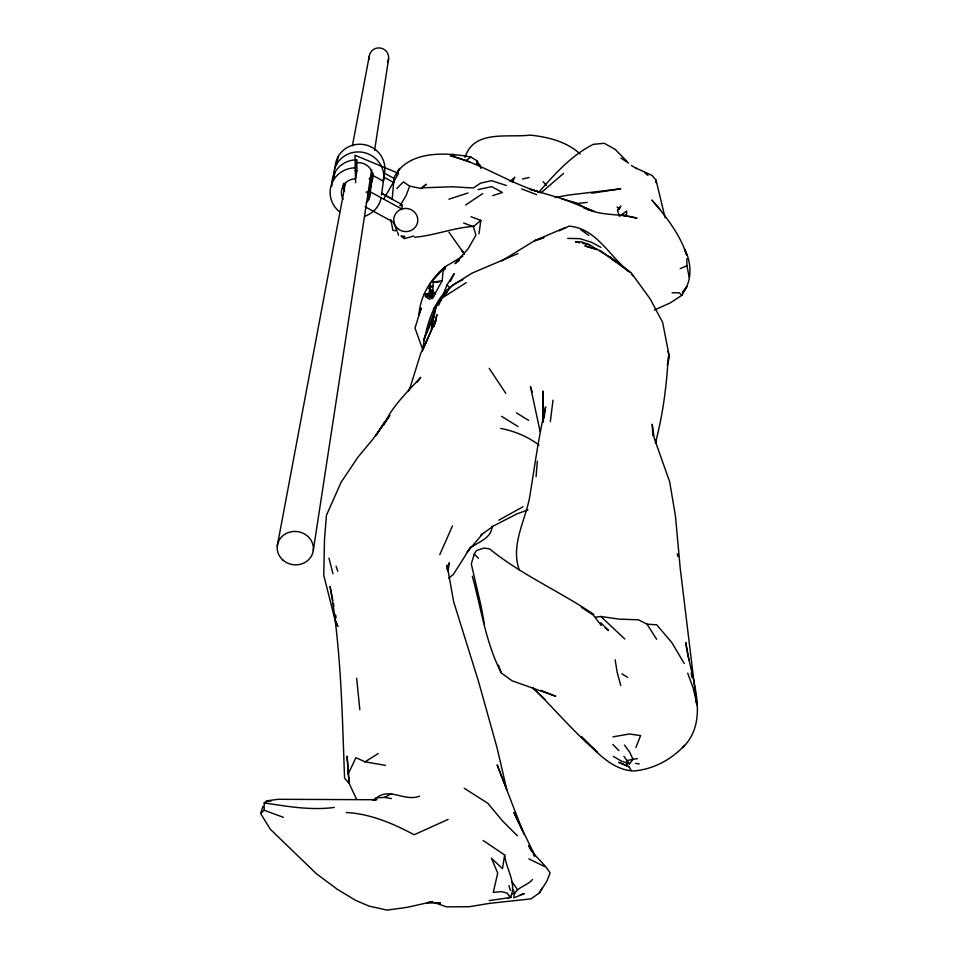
<?xml version="1.0" encoding="UTF-8"?>
<svg xmlns="http://www.w3.org/2000/svg" width="958" height="958" viewBox="0 0 958 958"><rect width="100%" height="100%" fill="white"/><g stroke="black" fill="none" stroke-linecap="round" stroke-linejoin="round"><path stroke-width="1.44" d="M542.935 422.119L543.15 391.092L543.402 421.867M427.256 902.64L432.848 901.574L407.066 907.358L387.056 910.1L369.129 906.112L355.705 900.412L337.36 889.335L316.415 873.744L270.3 829.245L260.648 813.522L264.121 810.24L264.228 802.876L266.851 800.84L278.131 799.295L377.021 799.738M447.003 569.615L447.147 565.256L453.613 601.6L478.533 681.533L497.01 747.635L506.83 789.787L497.142 764.891L523.906 834.119M688.874 659.966L685.784 642.495C689.988 675.677 711.375 719.506 682.635 747.647M413.76 236.027L404.575 238.602L404.647 236.363L400.971 235.884M682.719 292.825C692.502 281.089 691.592 261.977 684.527 249.056L686.754 255.307C680.072 234.423 666.002 216.34 651.799 200.042L660.074 209.383M435.219 293.771L432.393 298.405L433.22 282.191L442.201 280.622L442.955 272.072L445.147 266.743L462.858 256.217M655.775 442.859L655.99 439.926L655.296 442.812M536.085 476.641L537.318 461.265M422.562 350.891C426.118 324.307 435.315 290.25 462.954 279.76M392.217 199.048L394.097 177.446C407.342 150.334 446.105 152.083 470.989 157.112L476.844 160.669L479.79 165.914L476.856 163.483L476.844 160.669M492.101 526.05C492.101 537.27 479.275 541.953 471.372 547.03M550.323 421.64L553.005 400.204M444.799 269.497L445.147 266.743C430.765 279.065 420.107 295.723 418.957 315.026L421.161 308.225M381.392 194.977A25.627 24.74 12.3 0 0 381.715 193.54L384.445 173.206L394.421 178.667M478.988 233.776L480.844 220.388L471.013 216.748M544.072 418.131L545.629 406.922C538.408 437.219 534.456 468.318 529.319 499.046C524.373 522.254 510.614 546.036 519.32 570.046M368.543 199.767L372.267 175.146M313.278 550.527L371.644 169.59M374.59 150.394L388.613 58.845M483.167 840.501L504.638 854.967L502.495 868.643L491.454 858.272L497.729 873.085L493.25 892.425L501.393 891.587L507.129 893.107L509.704 896.676L511.368 897.395L489.215 900.592M435.782 321.421L436.932 314.583L433.938 326.139M447.949 571.255L449.398 562.753L447.673 566.705M331.923 186.08A25.483 24.609 12.4 0 1 356.711 159.794L356.963 170.632L355.538 178.811A14.502 13.999 12.2 0 0 343.096 199.264M356.711 159.794L355.286 167.854A25.782 24.884 12.2 0 0 331.504 184.355A25.782 24.884 12.2 0 0 339.635 211.886M277.281 545.844L345.503 182.655M352.4 145.891L369.249 56.199M343.443 184.367L343.647 183.337M333.252 180.535L334.941 172.344M336.581 164.345L338.198 156.525M509.704 896.676L511.213 895.658C516.266 881.971 505.932 868.487 504.638 854.967M667.307 365.166L669.355 356.879L662.637 322.391L650.254 299.028L631.035 272.599L609.42 256.576L613.371 260.612M655.859 441.351C662.96 413.868 666.684 385.595 668.169 357.286L669.355 356.879L668.025 351.49M433.974 326.63L435.89 319.9L422.981 349.407L435.89 319.9M383.643 425.16C391.894 406.611 407.114 392.157 420.73 377.356L417.233 382.182M593.768 614.461C560.071 591.445 521.559 574.944 489.574 548.886L484.101 548.084L476.485 550.575L474.246 554.047L471.3 563.999L481.203 606.642L484.317 623.814M260.648 813.522L262.935 806.408M421.137 308.284L414.994 328.115L422.646 349.359M444.32 269.282L445.147 266.743L429.879 283.808L429.352 288.346L431.471 293.759L433.818 292.37M429.807 299.495L425.424 296.525L426.011 294.884L430.31 295.088L433.639 292.453L432.573 289.987M440.884 300.812L442.285 296.896M396.792 188.534L403.378 181.864L409.653 186.151L406.036 195.779L399.965 205.707M450.356 281.401L454.152 273.665L446.943 285.041L443.183 294.717L445.805 289.939M635.884 747.563L640.579 735.588L629.37 733.996L612.976 736.858M356.496 799.104L349.179 783.524L348.329 773.801L355.897 757.706L365.094 761.814L385.403 765.358M434.01 316.056L423.532 340.557L435.758 307.59L441.566 298.357L451.936 285.771L471.839 273.234L517.979 253.559M438.656 305.171L441.566 298.357L466.211 282.646M439.77 554.67L452.499 525.894M408.144 391.511L410.443 386.505L420.754 353.394L428.238 337.336M617.503 210.101L619.515 208.784L620.784 206.078L617.503 210.101L619.311 216.268L626.676 211.047L626.52 214.664L624.137 215.981M396.732 174.751L399.749 168.44L397.977 170.62M375.201 800.481L376.47 797.846C389.87 787.117 404.755 801.978 419.532 796.182M512.279 182.439L514.817 177.206L510.027 181.445M465.013 157.363C473.935 129.282 507.872 137.976 530.002 135.09C547.952 136.982 566.561 141.521 580.225 154.022M432.393 298.405L442.201 280.622M427.316 902.915L440.441 903.047L434.573 902.664L446.476 906.843L469.3 906.723L489.55 903.358L530.971 898.891L539.39 892.928L542.18 888.018M383.691 199.144L398.516 173.35L354.999 155.22L355.622 182.727M654.338 310.069L670.277 302.896L681.868 295.303L686.946 286.49L682.395 292.358M384.649 421.736L375.823 435.698L389.846 415.473L373.021 439.004L358.041 457.062L341.204 482.09L326.439 515.26L324.499 539.414L323.768 575.279L334.941 619.598L337.815 626.304M265.282 803.067L266.851 800.84L271.09 801.092M539.39 892.928L546.767 881.312L550.096 873.049C544.36 862.978 533.81 856.38 528.612 845.531L531.929 851.614M441.566 298.357L433.459 309.206L447.506 291.4M613.3 756.353L621.012 760.915L629.502 763.921L632.975 759.287L637.405 758.688M374.614 800.134L376.47 797.846L384.505 797.379L391.451 798.601M483.024 533.426L467.181 552.131L470.246 547.725L453.362 574.489L448.679 578.129M532.504 879.48C527.343 886.15 513.548 887.767 513.787 897.826L524.254 893.706L520.23 894.724M538.396 192.69C554.574 174.308 571.076 155.531 593.313 144.335L604.259 143.293L615.132 149.34L626.795 161.195M541.282 192.618L563.591 173.374M421.137 188.487L426.262 184.355L421.137 188.487L409.653 186.151M684.527 745.348C671.486 759.586 653.512 769.214 634.184 770.939C612.006 770.424 595.768 751.144 581.266 736.57L597.074 751.874C574.129 732.583 555.077 709.543 533.774 688.658M431.411 297.459L425.508 293.878L430.31 295.088L433.639 292.453L429.352 288.346L432.92 286.214M463.636 223.046L473.42 226.591L480.844 220.388M459.433 260.241L455.026 263.666L468.151 248.709L475.886 235.261L473.42 226.591M480.82 535.067L493.885 525.762L516.973 513.859L528.002 509.931M482.688 193.636L465.624 204.988M466.57 160.106L470.989 157.112M372.734 800.277L376.47 797.846M365.094 761.814L378.23 753.515M501.669 260.935L534.396 240.805L565.376 227.549M343.072 185.361L345.419 184.02M498.759 520.206L523.032 506.734M384.505 797.379L391.69 793.547M559.113 230.818L568.944 226.172C596.211 227.932 609.755 256.888 629.49 272.024M470.809 547.006L473.491 545.761M448.093 819.401L414.143 834.753C393.151 823.521 370.303 813.749 346.257 812.516M680.24 268.599L686.934 265.701L686.826 258.672M543.521 237.488L534.396 240.805L543.904 237.764M492.759 195.648L502.375 192.498L491.789 186.654L478.078 189.612M448.919 199.18L467.983 192.977M511.764 893.946L514.65 893.131L512.889 889.359M508.135 897.802L510.818 897.119M522.457 179.014L529.115 177.493M555.185 197.564L567.591 195.181L620.748 188.81L591.721 193.229M414.563 237.273C434.704 235.452 453.709 227.717 473.875 226.316M595.684 617.144L600.798 616.485L619.311 619.143L638.411 619.802L647.033 624.149L656.757 624.832L671.809 642.555L684.24 663.499M576.908 203.587L587.122 202.389M334.378 807.426C310.883 810.564 287.424 806.456 264.228 802.876M627.765 216.185L636.986 218.244C619.407 213.047 600.51 216.58 583.578 207.539L594.199 211.371L564.118 199.336L529.822 189.157L540.803 192.546C509.309 183.134 481.934 163.854 450.248 155.627L469.779 161.842M425.424 296.525L428.274 296.238M365.956 192.139L370.291 191.828L401.833 209.036L402.276 204.761A11.963 11.532 6.6 0 0 400.396 205.551M433.22 282.191L438.932 282.023M672.049 292.801L679.198 292.789L681.868 295.303M431.148 294.717L423.795 294.633L429.292 293.22L431.974 296.621M567.711 238.386L579.877 238.662L591.361 242.242L600.917 247.344M422.634 187.816L452.068 186.762L473.312 188.007L480.581 183.146L491.55 180.667L506.339 185.493M635.525 763.346L639.285 763.969M561.903 198.965L575.878 202.737L589.924 210.377M579.71 242.793L575.542 241.955L581.566 241.907L589.445 244.745L597.062 249.415M582.5 243.356L589.445 244.745M395.726 230.806L392.9 230.243L390.768 219.514M500.759 428.477C514.602 431.052 527.798 436.644 539.067 445.075M629.131 766.807L618.868 762.352L629.131 766.807L631.334 770.675M597.241 249.439L584.859 245.895L600.235 250.565L616.545 262.217L609.42 256.576M622.844 214.748L626.448 215.897M636.016 168.117L651.907 175.326L656.026 180.044L665.068 217.67M264.121 810.24L283.4 817.33M521.679 188.918L536.588 194.618M540.947 690.359L555.544 696.215L512.111 680.803L501.345 672.995C485.694 642.794 481.239 608.617 472.306 576.177M476.856 163.483L479.491 164.572L480.94 168.464M528.828 858.835L544.527 866.535M365.166 206.784L394.049 222.496M393.954 182.667L383.907 177.182A25.04 24.225 12.7 0 1 382.661 181.421M381.392 193.073L392.672 199.228M381.715 193.54L400.995 204.054M621.898 673.881L627.67 677.33M401.498 236.746L404.575 238.602M631.334 165.399L636.759 168.716M599.6 250.96L608.486 256.397L628.185 271.138M516.458 412.898L528.624 420.37M501.597 416.347L517.979 426.514M464.211 788.242L487.766 803.223L502.555 820.994L517.38 835.783M620.844 158.07L628.688 163.099M581.338 607.276L593.349 615.18L601.325 625.55M426.011 294.884L431.747 298.752M617.12 207.072L619.515 208.784M580.931 229.764L588.739 235.393M605.216 627.957L608.558 630.532L600.858 622.796M477.647 164.129L479.79 165.914L479.491 164.572M644.794 172.751L647.991 175.506M446.943 285.041L449.314 287.172M600.798 616.485L624.82 639.034M532.444 687.401L545.377 699.783M631.322 274.18L633.418 276.203M474.246 554.047L478.461 558.251M612.821 744.426L618.964 750.629M546.455 185.337L543.054 181.661M629.502 763.921L623.933 756.389M430.956 286.274L429.879 283.808L429.292 293.22L432.034 296.992M429.447 291.46L430.801 292.992M453.062 154.274L454.846 156.393M624.448 745.108L629.681 752.126L632.975 759.287L626.508 760.688L627.37 766.328M463.756 253.163L448.943 232.231M432.741 293.028L429.352 288.346L432.561 292.98M464.319 253.762L462.019 250.493L464.45 253.954M512.099 881.863L517.571 889.838M489.167 368.315L505.812 393.367M647.033 624.149L656.601 639.285M533.259 854.045L534.588 856.476M522.038 830.059L513.943 812.504L534.672 855.075M334.941 619.598L337.791 626.137M393.69 222.759L397.163 231.321M687.712 673.199L693.173 688.107L697.352 705.675M498.519 665.211L501.345 672.995M430.813 286.406L429.879 283.808L429.986 286.634M397.642 232.507L398.552 235.237M540.132 431.603L530.469 386.565L532.181 392.097M336.09 566.13L337.755 571.255M508.938 885.587L510.339 890.317M620.784 685.593L617.18 672.384L615.156 659.822M328.965 558.119L332.977 573.818M686.934 265.701L689.161 277.042M332.821 600.618L330.067 586.44C341.347 649.62 342.114 714.153 344.581 778.147L349.179 783.524L347.071 756.054L348.329 773.801M333.372 603.456L333.935 606.294M335.587 614.796L336.138 617.635M677.342 553.784L677.869 556.526M691.197 673.079L691.975 677.45M696.095 700.741L696.622 703.663L680.216 568.166L675.438 515.967L669.678 481.85L654.242 438.213L652.194 424.202L652.865 435.794M356.687 678.276L359.825 709.806M430.094 289.448L430.31 295.088M656.026 180.044L656.038 182.703M369.321 59.121A9.784 9.604 18.6 0 1 380.518 48.044A9.784 9.604 18.6 0 1 387.475 62.258M333.588 177.769A25.183 24.357 12.6 0 1 360.088 151.987A25.183 24.357 12.6 0 1 383.368 181.194L372.758 175.398L370.291 191.828A14.502 13.999 12.2 0 1 366.184 202.809M335.168 168.189A24.896 24.106 12.8 0 1 363.034 144.454A24.896 24.106 12.8 0 1 384.11 174.655M356.125 162.836A14.166 13.699 12.6 0 1 371.057 183.158M381.152 197.755A25.782 24.884 12.2 0 1 364.723 216.292M369.812 191.361A14.334 13.843 12.4 0 1 367.393 194.462M344.664 190.882A14.334 13.843 12.4 0 1 343.012 185.409M355.035 170.775A14.334 13.843 12.4 0 1 356.963 170.632M373.081 173.458A13.999 13.556 12.8 0 1 369.129 178.859M433.423 317.685L431.387 328.654L435.758 307.59L433.423 317.685M283.065 560.202A18.154 16.681 8.3 0 0 312.979 552.143A18.154 16.681 8.3 0 0 289.819 532.097A18.154 16.681 8.3 0 0 283.065 560.202M398.444 229.154A12.035 11.592 6.5 0 0 417.7 221.645A12.035 11.592 6.5 0 0 401.186 209.263A12.035 11.592 6.5 0 0 398.444 229.154"/></g></svg>
